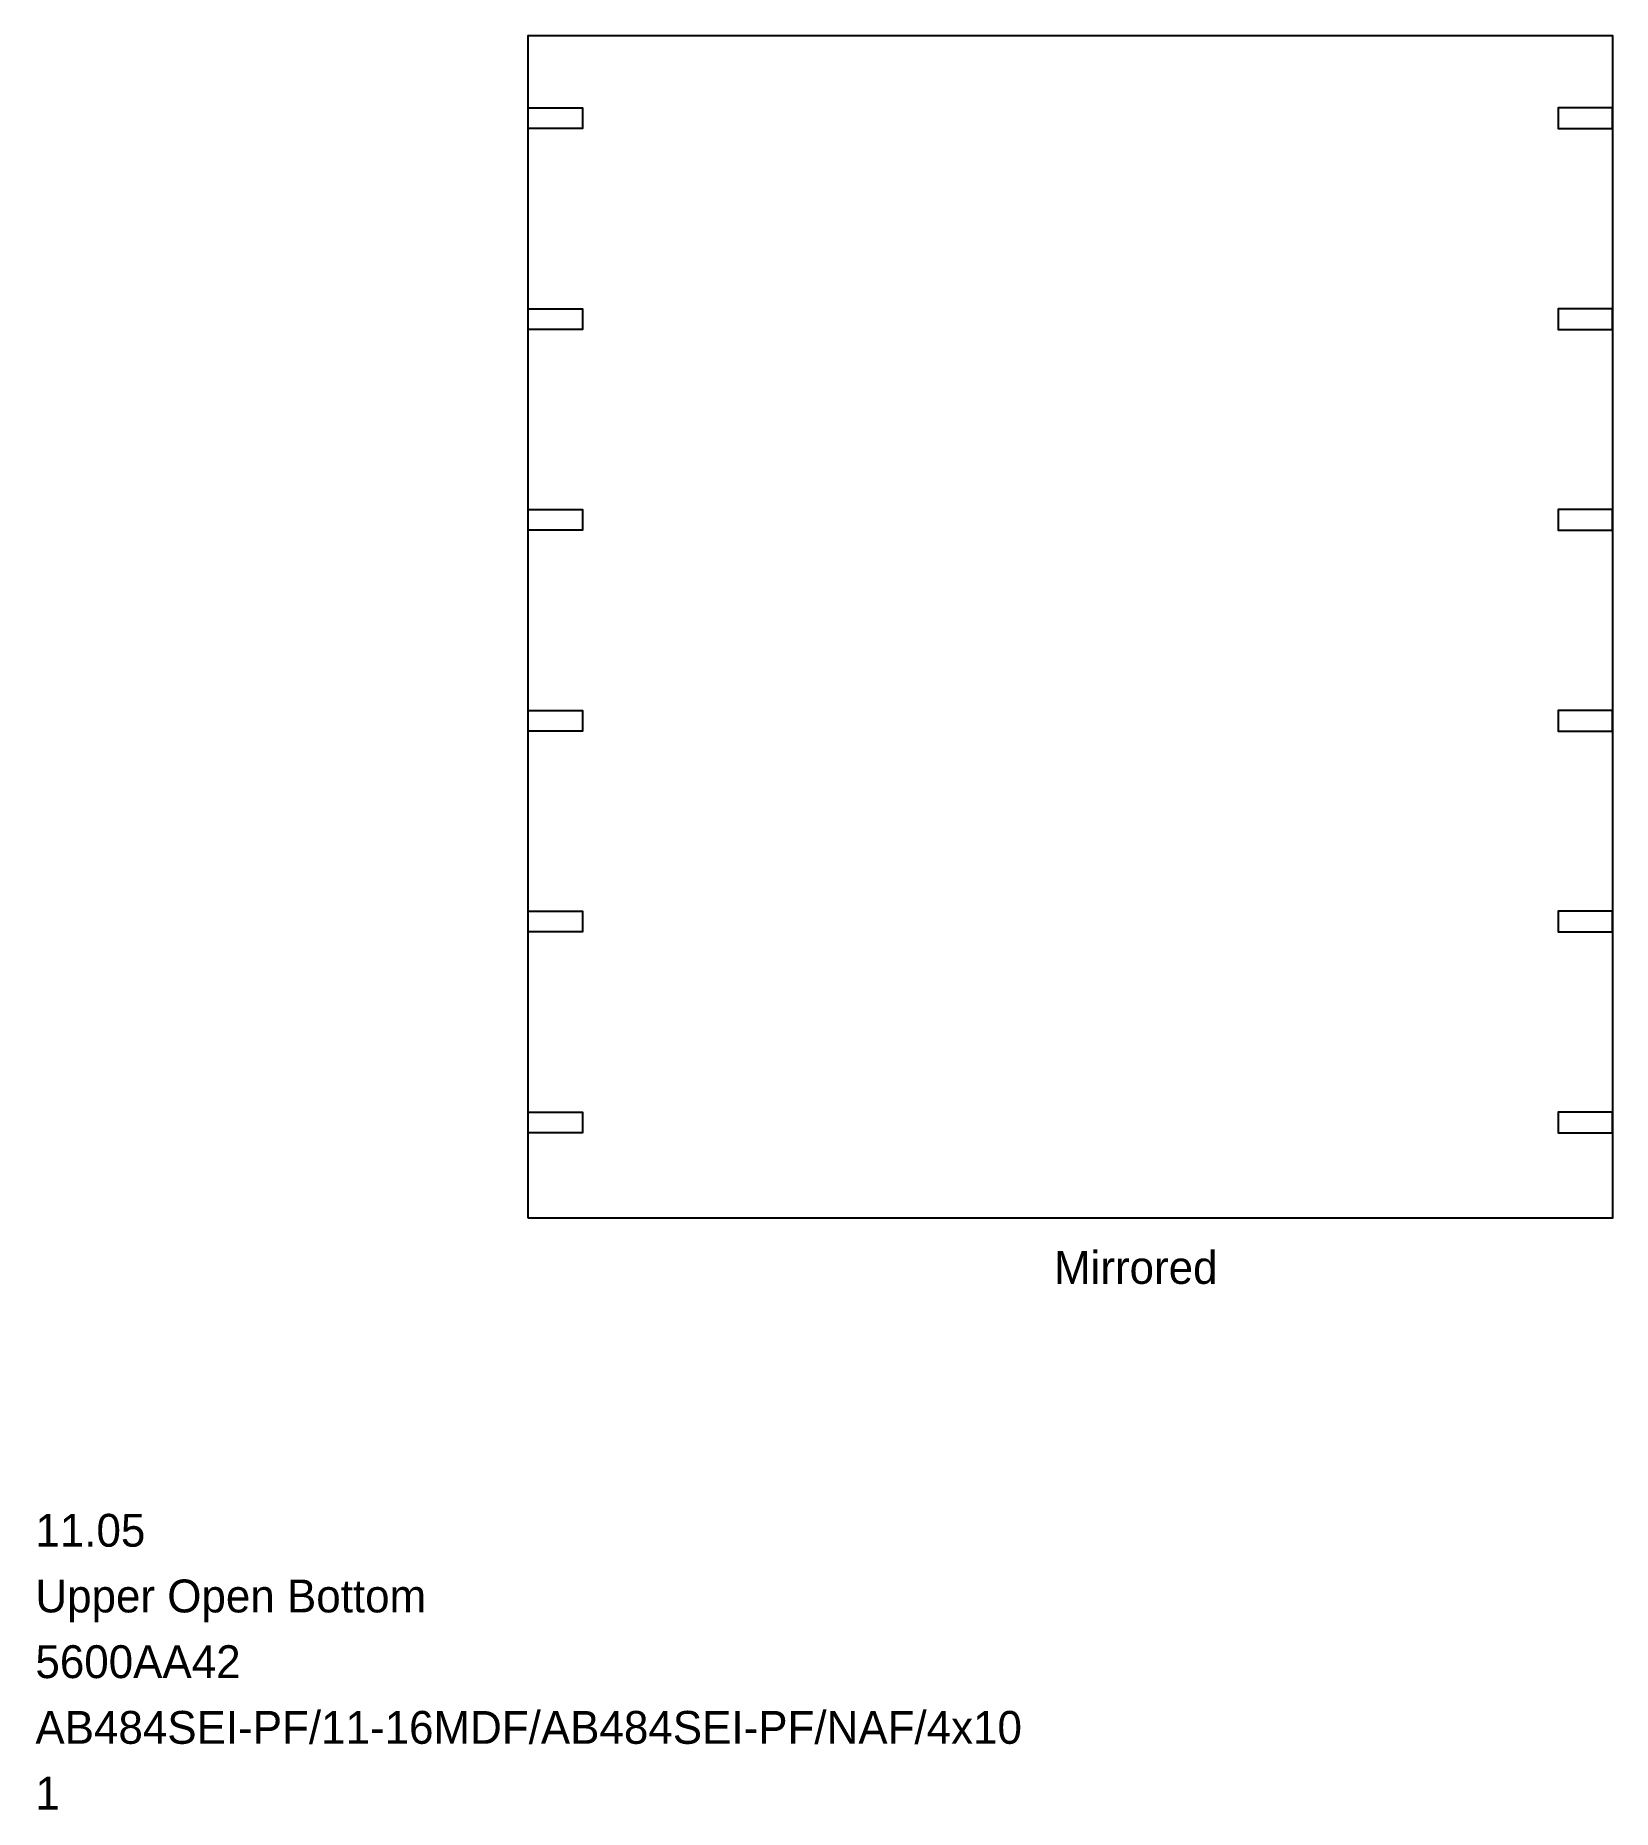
# Model space of a CAD drawing. Header units: metres. Extents: x -7.5 to 16.5, y -9 to 18.
import ezdxf

# ---------------------------------------------------------------- set-up
doc = ezdxf.new("R2010")
doc.units = ezdxf.units.M

msp = doc.modelspace()

# ---------------------------------------------------------------- linework, layer by layer
at = {"layer": 'BORDER_Z0P75', "color": 7}
msp.add_lwpolyline([(0, 0), (0, 18), (16.5, 18), (16.5, 0)], close=True, dxfattribs=at)
at = {"layer": 'HBORE_Z0P375', "color": 4}
for points in [[(0, 16.89764), (0.8268, 16.89764), (0.8268, 16.58268), (0, 16.58268)], [(16.5, 16.89764), (15.6732, 16.89764), (15.6732, 16.58268), (16.5, 16.58268)], [(0, 13.840946), (0.8268, 13.840946), (0.8268, 13.525986), (0, 13.525986)], [(16.5, 13.840946), (15.6732, 13.840946), (15.6732, 13.525986), (16.5, 13.525986)], [(0, 10.784252), (0.8268, 10.784252), (0.8268, 10.469292), (0, 10.469292)], [(16.5, 10.784252), (15.6732, 10.784252), (15.6732, 10.469292), (16.5, 10.469292)], [(0, 7.727558), (0.8268, 7.727558), (0.8268, 7.412598), (0, 7.412598)], [(16.5, 7.727558), (15.6732, 7.727558), (15.6732, 7.412598), (16.5, 7.412598)], [(0, 4.670864), (0.8268, 4.670864), (0.8268, 4.355904), (0, 4.355904)], [(16.5, 4.670864), (15.6732, 4.670864), (15.6732, 4.355904), (16.5, 4.355904)], [(0, 1.61417), (0.8268, 1.61417), (0.8268, 1.29921), (0, 1.29921)], [(16.5, 1.61417), (15.6732, 1.61417), (15.6732, 1.29921), (16.5, 1.29921)]]:
    msp.add_lwpolyline(points, close=True, dxfattribs=at)

# ---------------------------------------------------------------- texts
at = {"layer": 'DESCRIPTION', "color": 1}
msp.add_text('Upper Open Bottom', height=0.5, dxfattribs=at).set_placement((-7.5, -6))
at = {"layer": 'FILENAME', "color": 1}
msp.add_text('5600AA42', height=0.5, dxfattribs=at).set_placement((-7.5, -7))
at = {"layer": 'ITEMNUMBER', "color": 1}
msp.add_text('11.05', height=0.5, dxfattribs=at).set_placement((-7.5, -5))
at = {"layer": 'MATERIALNAME', "color": 1}
msp.add_text('AB484SEI-PF/11-16MDF/AB484SEI-PF/NAF/4x10', height=0.5, dxfattribs=at).set_placement((-7.5, -8))
at = {"layer": 'Qty', "color": 1}
msp.add_text('1', height=0.5, dxfattribs=at).set_placement((-7.5, -9))
at = {"layer": 'RUNFIELD', "color": 1}
msp.add_text('Mirrored', height=0.5, dxfattribs=at).set_placement((8, -1))

doc.saveas('drawing.dxf')
